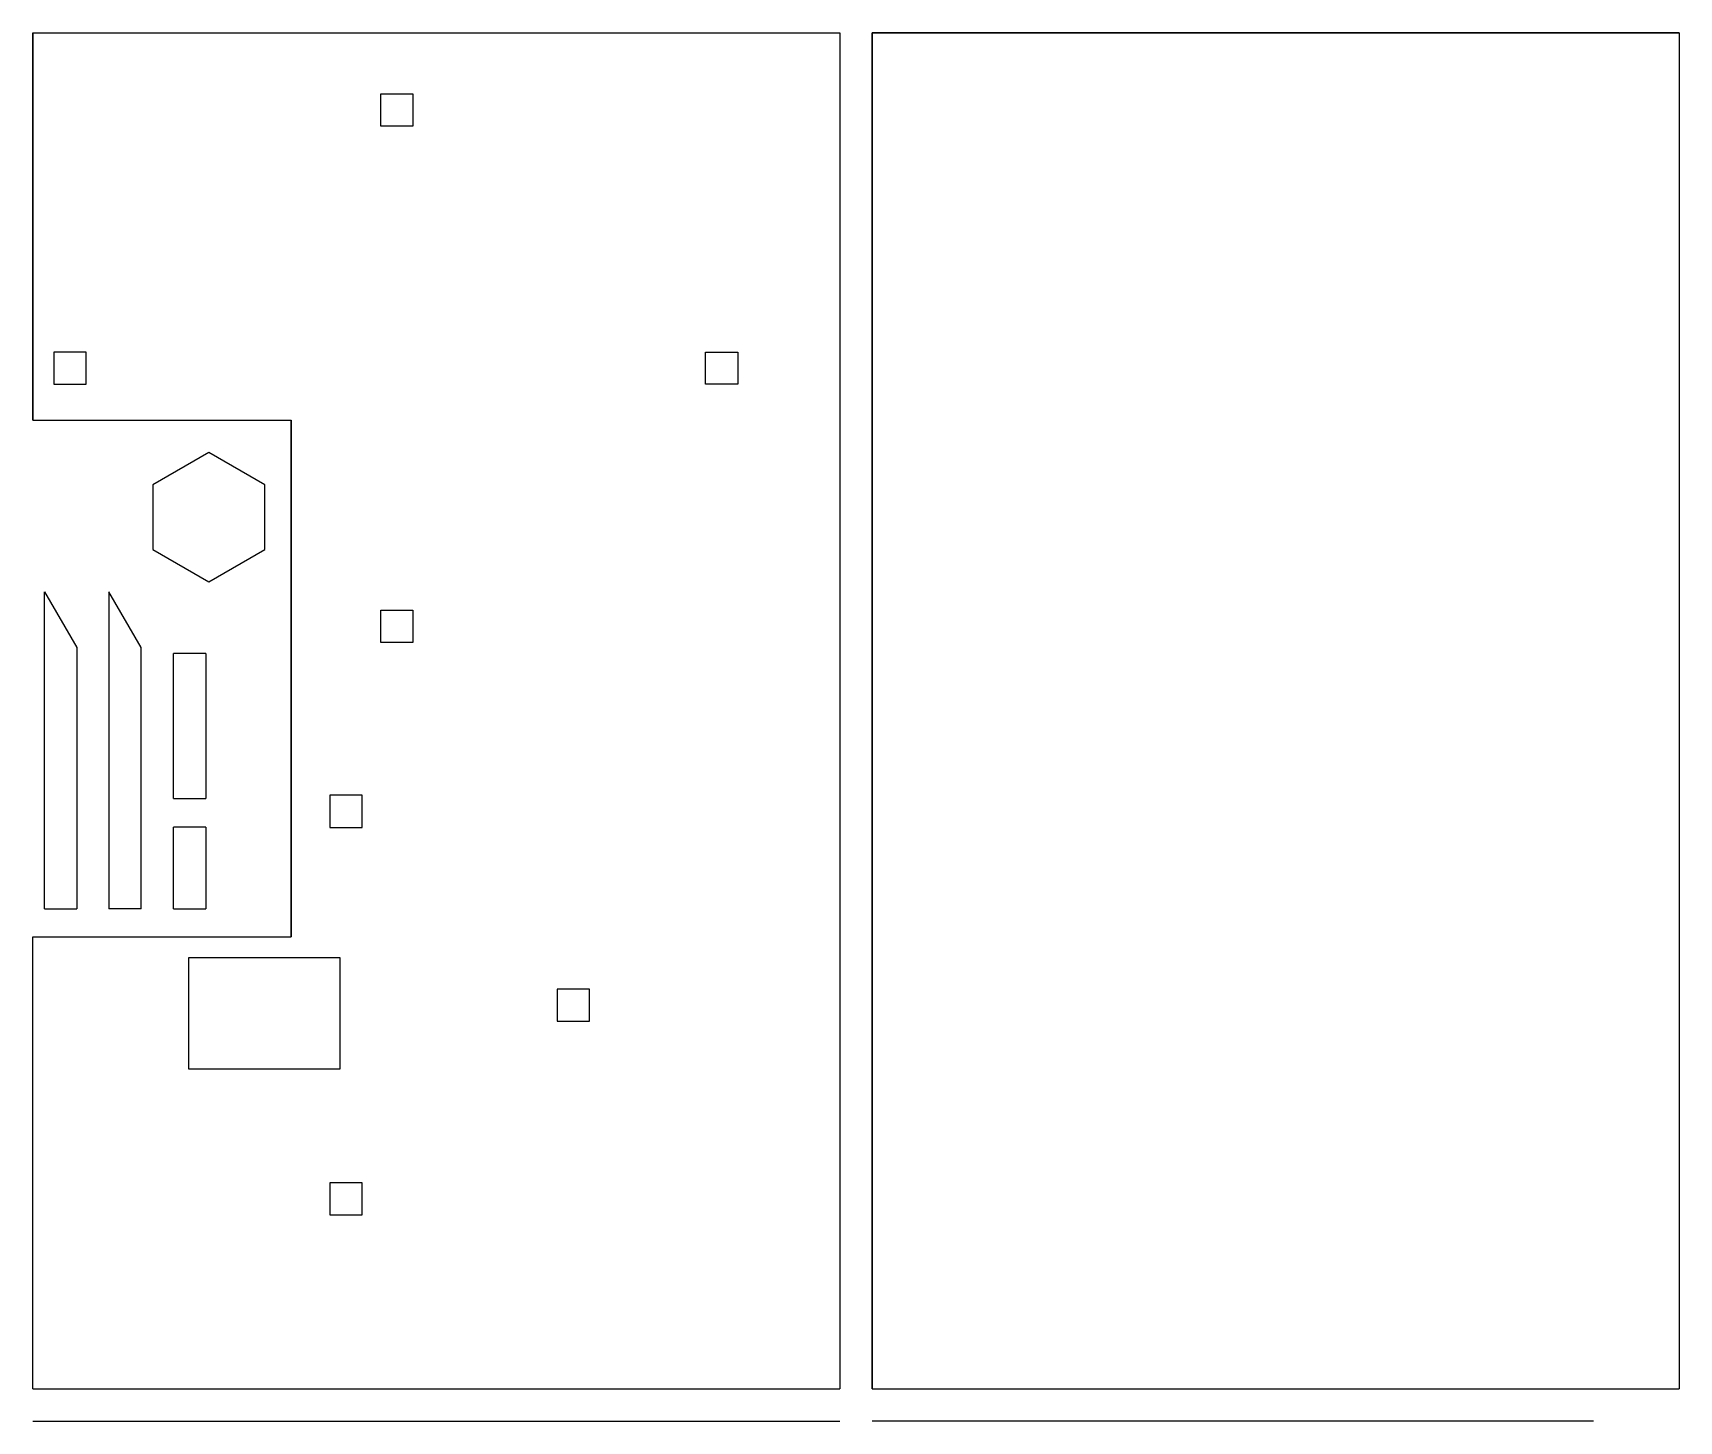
# Model space of a CAD drawing. Extents: x 83 to 338, y -17 to 518.
# Drawn here: x 83.2 to 338.2, y 302.8 to 517.8 of the extents above; entities that cross this region are included whole.
import ezdxf

# ---------------------------------------------------------------- set-up
doc = ezdxf.new("R2010")
doc.units = 0
doc.header["$MEASUREMENT"] = 0
doc.layers.get('0').update_dxf_attribs({"linetype": 'CONTINUOUS'})

msp = doc.modelspace()

# ---------------------------------------------------------------- linework, layer by layer
at = {"color": 1}
for points in [[(83.24, 457.78), (83.24, 517.78)], [(83.24, 517.78), (208.24, 517.78)], [(83.24, 517.78), (83.24, 457.78)], [(83.24, 517.78), (208.24, 517.78)], [(208.24, 517.78), (208.24, 307.78)], [(213.24, 517.78), (213.24, 307.78)], [(338.24, 517.78), (213.24, 517.78)], [(213.25, 307.78), (213.25, 517.78)], [(213.25, 517.77), (338.24, 517.78)], [(338.24, 517.78), (338.24, 307.78)], [(137.11, 503.36), (137.11, 508.36)], [(137.11, 508.36), (142.11, 508.36)], [(142.11, 508.36), (142.11, 503.36)], [(142.11, 503.36), (137.11, 503.36)], [(91.48, 468.36), (86.48, 468.36)], [(86.48, 468.36), (86.48, 463.36)], [(91.48, 463.36), (91.48, 468.36)], [(187.43, 463.36), (187.43, 468.36)], [(187.43, 468.36), (192.43, 468.36)], [(192.43, 468.36), (192.43, 463.36)], [(86.48, 463.36), (91.48, 463.36)], [(192.43, 463.36), (187.43, 463.36)], [(83.24, 457.78), (123.24, 457.78)], [(123.24, 457.78), (123.24, 377.78)], [(123.24, 377.78), (123.24, 457.78)], [(110.49, 452.79), (101.83, 447.79)], [(119.15, 447.79), (110.49, 452.79)], [(101.83, 447.79), (101.83, 437.79)], [(119.15, 437.79), (119.15, 447.79)], [(101.83, 437.79), (110.49, 432.79)], [(110.49, 432.79), (119.15, 437.78)], [(85.02, 431.23), (90.02, 422.57)], [(85.02, 382.13), (85.02, 431.23)], [(100.02, 422.57), (95.02, 431.23)], [(95.02, 431.23), (95.02, 382.13)], [(137.11, 428.36), (142.11, 428.36)], [(137.11, 423.36), (137.11, 428.36)], [(142.11, 428.36), (142.11, 423.36)], [(142.11, 423.36), (137.11, 423.36)], [(90.02, 422.57), (90.02, 382.13)], [(100.02, 382.13), (100.02, 422.57)], [(110.02, 421.68), (105.02, 421.68)], [(105.02, 399.19), (105.02, 421.68)], [(110.02, 421.68), (110.02, 399.19)], [(105.02, 399.19), (110.02, 399.19)], [(134.24, 399.7), (129.24, 399.7)], [(129.24, 399.7), (129.24, 394.7)], [(134.24, 394.7), (134.24, 399.7)], [(110.02, 394.75), (105.02, 394.75)], [(105.02, 382.13), (105.02, 394.75)], [(110.02, 394.75), (110.02, 382.13)], [(129.24, 394.7), (134.24, 394.7)], [(85.02, 382.13), (90.02, 382.13)], [(100.02, 382.13), (95.02, 382.13)], [(105.02, 382.13), (110.02, 382.13)], [(83.24, 307.78), (83.24, 377.78)], [(83.24, 377.78), (123.24, 377.78)], [(107.41, 357.3), (107.41, 374.6)], [(107.41, 374.6), (130.8, 374.6)], [(130.8, 374.6), (130.8, 357.3)], [(169.46, 369.7), (164.46, 369.7)], [(164.46, 369.7), (164.46, 364.7)], [(169.46, 364.7), (169.46, 369.7)], [(164.46, 364.7), (169.46, 364.7)], [(130.8, 357.3), (107.41, 357.3)], [(134.24, 339.7), (129.24, 339.7)], [(129.24, 339.7), (129.24, 334.7)], [(134.24, 334.7), (134.24, 339.7)], [(129.24, 334.7), (134.24, 334.7)], [(83.24, 307.78), (208.24, 307.78)], [(213.24, 307.78), (338.24, 307.78)], [(83.24, 302.78), (208.24, 302.78)], [(324.97, 302.78), (213.24, 302.78)]]:
    msp.add_lwpolyline(points, dxfattribs=at)

doc.saveas('drawing.dxf')
